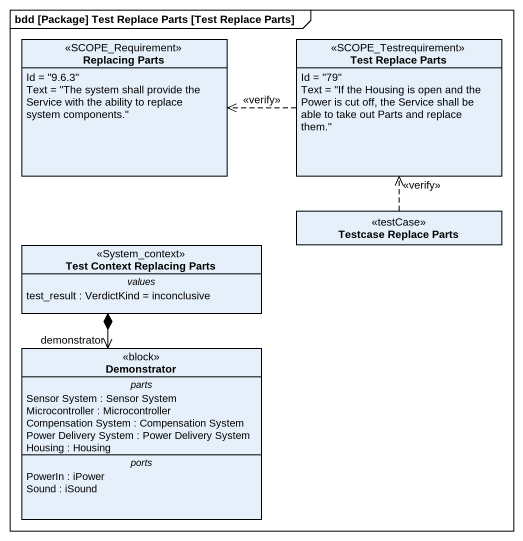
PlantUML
@startuml
mainframe bdd [Package] Test Replace Parts [Test Replace Parts]
hide circle
hide empty members
class "Replacing Parts" as Replacing_Parts <<SCOPE_Requirement>> {
  Id = "9.6.3"
  Text = "The system shall provide the Service with the ability to replace system components."
}
class "Test Replace Parts" as Test_Replace_Parts <<SCOPE_Testrequirement>> {
  Id = "79"
  Text = "If the Housing is open and the Power is cut off, the Service shall be able to take out Parts and replace them."
}
class "Testcase Replace Parts" as Testcase_Replace_Parts <<testCase>>
class "Test Context Replacing Parts" as Test_Context_Replacing_Parts <<System_context>> {
  -- values --
  test_result : VerdictKind = inconclusive
}
class Demonstrator <<block>> {
  -- parts --
  Sensor System : Sensor System
  Microcontroller : Microcontroller
  Compensation System : Compensation System
  Power Delivery System : Power Delivery System
  Housing : Housing
  -- ports --
  PowerIn : iPower
  Sound : iSound
}
Test_Replace_Parts .left.> Replacing_Parts : <<verify>>
Testcase_Replace_Parts .up.> Test_Replace_Parts : <<verify>>
Test_Context_Replacing_Parts *--> "demonstrator" Demonstrator
@enduml
